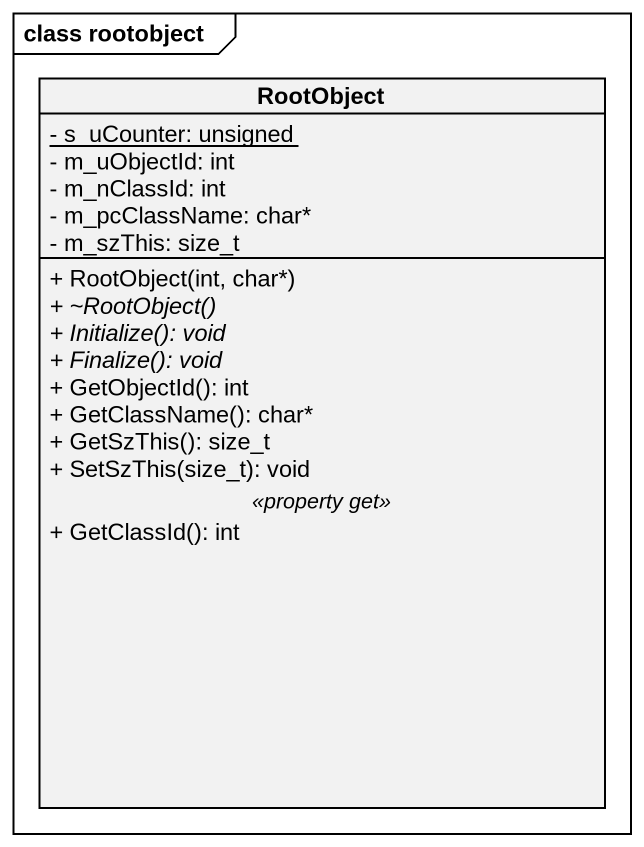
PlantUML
@startuml
mainframe class rootobject
hide circle
hide empty members
skinparam classAttributeIconSize 0
class RootObject {
  {static} - s_uCounter: unsigned
  - m_uObjectId: int
  - m_nClassId: int
  - m_pcClassName: char*
  - m_szThis: size_t
  --
  + RootObject(int, char*)
  {abstract} + ~RootObject()
  {abstract} + Initialize(): void
  {abstract} + Finalize(): void
  + GetObjectId(): int
  + GetClassName(): char*
  + GetSzThis(): size_t
  + SetSzThis(size_t): void
  .. <<property get>> ..
  + GetClassId(): int
}
@enduml
